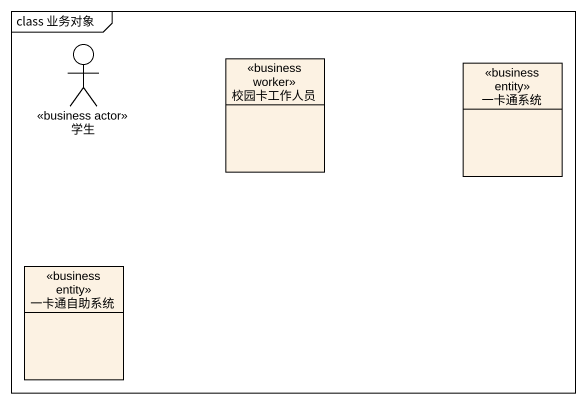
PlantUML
@startuml
mainframe class 业务对象
allowmixing
hide circle
hide empty members
actor 学生 <<business actor>>
class 校园卡工作人员 <<business worker>>
class 一卡通系统 <<business entity>>
class 一卡通自助系统 <<business entity>>
@enduml
